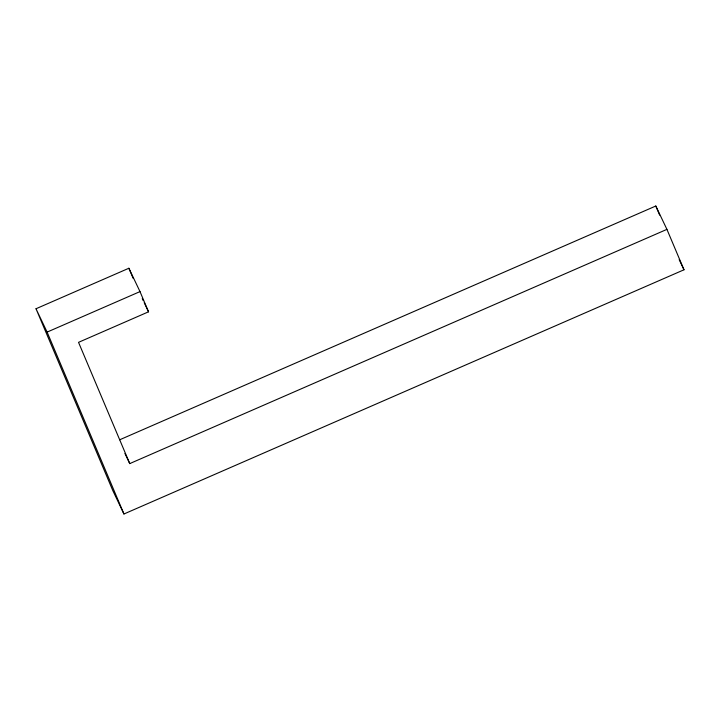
<?xml version="1.0" encoding="UTF-8"?>
<svg xmlns="http://www.w3.org/2000/svg" width="720" height="720" viewBox="0 0 720 720"><rect width="100%" height="100%" fill="white"/><g stroke="black" fill="none" stroke-linecap="round" stroke-linejoin="round"><path stroke-width="1.08" d="M36 308.754L128.88 268.245L140.004 291.6L148.536 311.814L78.534 342.342L129.753 463.599L666.927 229.365L684 269.784L123.948 513.99L112.833 490.635L36 308.754L47.115 332.1L123.948 513.99M47.115 332.1L140.004 291.6M119.664 439.794L655.803 206.01L666.927 229.365M679.167 259.623L684 269.784M142.254 298.611L143.217 300.645M144.189 302.67L148.536 311.814M124.92 453.447L129.753 463.599M655.803 206.01L659.646 215.1M128.88 268.245L133.155 278.352"/></g></svg>
